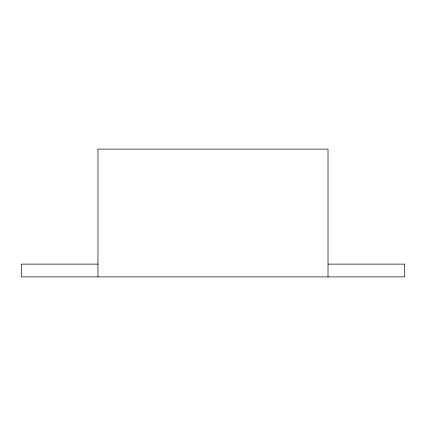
<?xml version="1.0" encoding="UTF-8"?>
<svg xmlns="http://www.w3.org/2000/svg" width="426" height="426" viewBox="0 0 426 426"><rect width="100%" height="100%" fill="white"/><g stroke="black" fill="none" stroke-linecap="round" stroke-linejoin="round"><path stroke-width="0.64" d="M97.98 264.12L21.3 264.12L21.3 276.9L404.7 276.9L404.7 264.12L328.02 264.12M328.02 276.9L328.02 149.1L97.98 149.1L97.98 276.9"/></g></svg>
